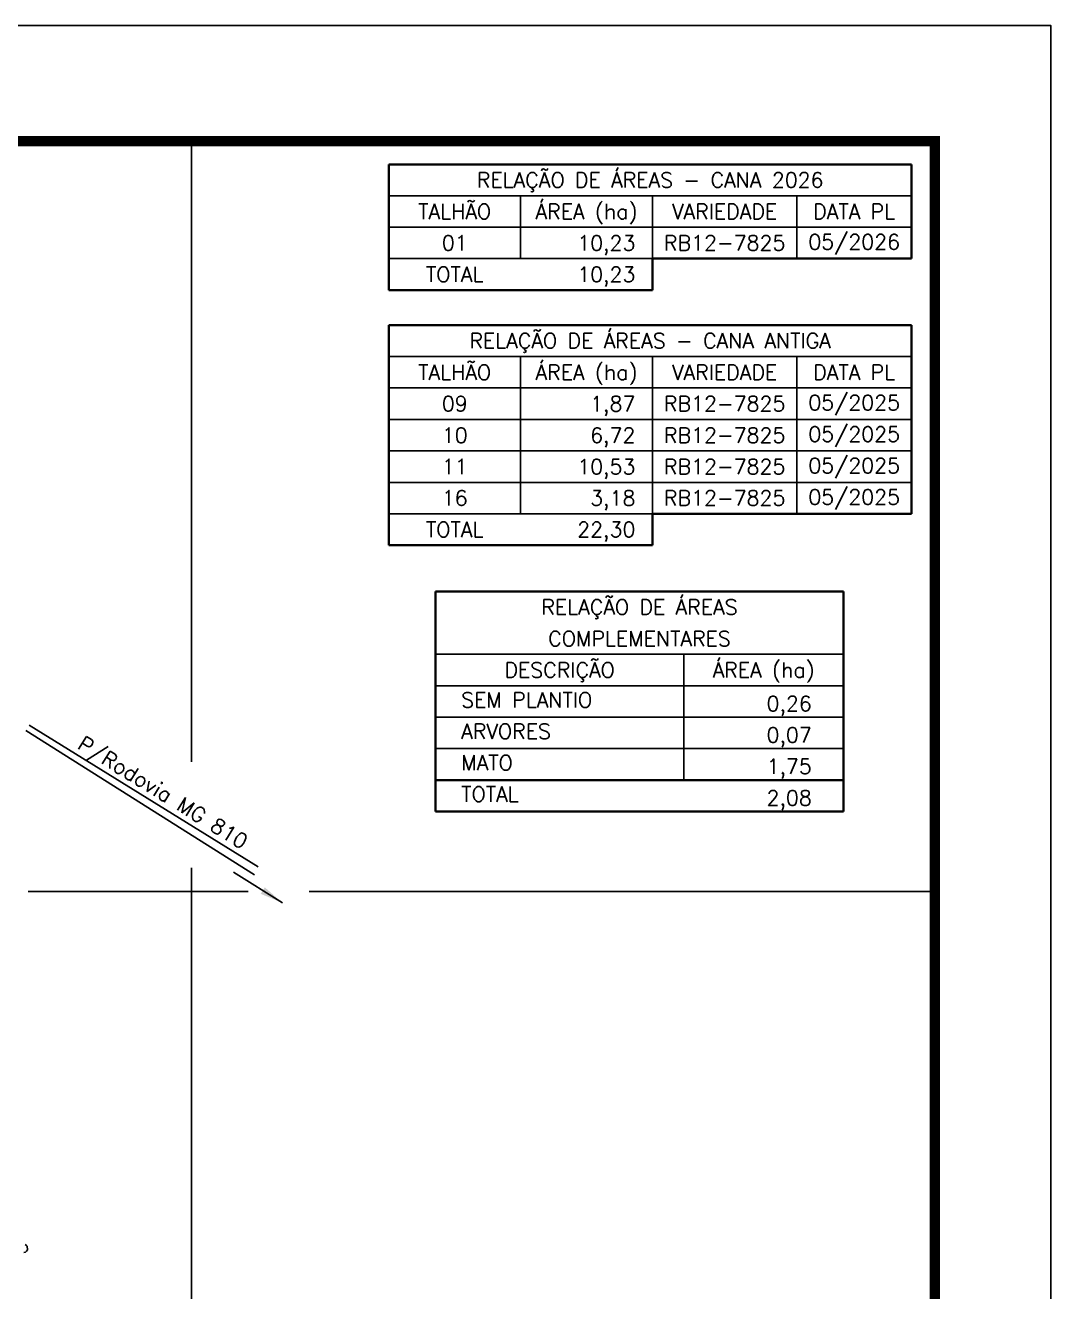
# Model space of a CAD drawing. Extents: x 727942 to 730042, y 7814028 to 7816998.
# Drawn here: x 729157 to 730042, y 7815904 to 7816998 of the extents above; entities that cross this region are included whole.
import ezdxf
from ezdxf.enums import TextEntityAlignment as Align

# ---------------------------------------------------------------- set-up
doc = ezdxf.new("R2010")
doc.units = 0
doc.header["$MEASUREMENT"] = 0
doc.linetypes.add('CONTINUO', pattern=[0])
doc.linetypes.add('LIN0', pattern=[0])
for name, color, linetype in [('_SIMBOLO ARVORE', 118, 'Continuous'), ('ESTRADA', 1, 'Continuous'), ('MARGEM', 5, 'Continuous'), ('QUADRO_DE_AREAS_CANA_2023', 7, 'Continuous'), ('QUADRO_DE_AREAS_CANA_ANTIGA', 7, 'Continuous'), ('QUADRO_DE_AREAS_COMPLEMENTARES', 7, 'Continuous')]:
    doc.layers.add(name, color=color, linetype=linetype)
doc.layers.add('TEXTO_DIVERSOS', color=7, linetype='Continuous', lineweight=5)
doc.styles.add('Simplex', font='simplex.shx')
doc.styles.get("Standard").update_dxf_attribs({"font": 'arial.ttf'})
doc.dimstyles.new('ISO-25', dxfattribs={"dimtxt": 2.5, "dimasz": 2.5, "dimexe": 1.25, "dimexo": 0.625, "dimtad": 1, "dimtxsty": 'Standard', "dimcen": 2.5, "dimadec": 0, "dimazin": 0, "dimtfac": 1, "dimtmove": 0, "dimatfit": 3, "dimfxl": 1, "dimarcsym": 0})

msp = doc.modelspace()

# ---------------------------------------------------------------- linework, layer by layer
at = {"color": 8}
for p, q in [((729300, 7816361.9), (729300, 7816897.6)), ((729300, 7814362), (729300, 7816270.4)), ((729159, 7816250), (729348.9, 7816250)), ((729401.4, 7816250), (729941.6, 7816250))]:
    msp.add_line(p, q, dxfattribs=at)
at = {"layer": '_SIMBOLO ARVORE', "linetype": 'CONTINUO'}
msp.add_polyline3d([(729156.3, 7815945.3, 0), (729157.5, 7815944.4, 0), (729158.1, 7815943.6, 0), (729158.3, 7815940.7, 0), (729157.6, 7815939.5, 0), (729156.6, 7815938.6, 0), (729155.2, 7815938.2, 0)], dxfattribs=at)
at = {"layer": 'ESTRADA'}
for points in [[(729159.8, 7816393.5), (729357.5, 7816271.2)], [(729157, 7816389), (729354.3, 7816264.4)]]:
    msp.add_lwpolyline(points, dxfattribs=at)
at = {"layer": 'MARGEM', "color": 174, "linetype": 'LIN0', "flags": 128}
msp.add_lwpolyline([(730041.6, 7814027.6), (730041.6, 7816997.6), (727941.6, 7816997.6), (727941.6, 7814027.6)], close=True, dxfattribs=at)
at = {"layer": 'MARGEM', "color": 174, "linetype": 'LIN0', "const_width": 9.09, "flags": 128}
msp.add_lwpolyline([(729941.6, 7814362), (729941.6, 7816897.6), (728041.6, 7816897.6), (728041.6, 7814362)], close=True, dxfattribs=at)
at = {"layer": 'QUADRO_DE_AREAS_CANA_2023', "color": 174, "linetype": 'ByBlock', "lineweight": 40}
for p, q in [((729470.2, 7816823.3), (729470.2, 7816877.6)), ((729470.2, 7816877.6), (729921.6, 7816877.6)), ((729921.6, 7816823.3), (729921.6, 7816877.6)), ((729470.2, 7816823.3), (729470.2, 7816769.1)), ((729921.6, 7816823.3), (729921.6, 7816796.2)), ((729697.9, 7816796.2), (729697.9, 7816769.1)), ((729921.6, 7816796.2), (729697.9, 7816796.2)), ((729697.9, 7816769.1), (729470.2, 7816769.1))]:
    msp.add_line(p, q, dxfattribs=at)
at = {"layer": 'QUADRO_DE_AREAS_CANA_2023', "linetype": 'Continuous'}
for p, q in [((729921.6, 7816850.5), (729470.2, 7816850.5)), ((729584.1, 7816850.5), (729584.1, 7816796.2)), ((729697.9, 7816850.5), (729697.9, 7816796.2)), ((729822.5, 7816850.5), (729822.5, 7816796.2)), ((729921.6, 7816823.3), (729470.2, 7816823.3)), ((729697.9, 7816796.2), (729470.2, 7816796.2))]:
    msp.add_line(p, q, dxfattribs=at)
at = {"layer": 'QUADRO_DE_AREAS_CANA_ANTIGA', "color": 174, "linetype": 'ByBlock', "lineweight": 40}
for p, q in [((729470.2, 7816684.6), (729470.2, 7816738.8)), ((729470.2, 7816738.8), (729921.6, 7816738.8)), ((729921.6, 7816684.6), (729921.6, 7816738.8)), ((729470.2, 7816684.6), (729470.2, 7816548.9)), ((729921.6, 7816684.6), (729921.6, 7816576)), ((729697.9, 7816576), (729697.9, 7816548.9)), ((729921.6, 7816576), (729697.9, 7816576)), ((729697.9, 7816548.9), (729470.2, 7816548.9))]:
    msp.add_line(p, q, dxfattribs=at)
at = {"layer": 'QUADRO_DE_AREAS_CANA_ANTIGA', "linetype": 'Continuous'}
for p, q in [((729921.6, 7816711.7), (729470.2, 7816711.7)), ((729584.1, 7816711.7), (729584.1, 7816576)), ((729697.9, 7816711.7), (729697.9, 7816576)), ((729822.5, 7816711.7), (729822.5, 7816576)), ((729921.6, 7816684.6), (729470.2, 7816684.6)), ((729921.6, 7816657.4), (729470.2, 7816657.4)), ((729921.6, 7816630.3), (729470.2, 7816630.3)), ((729921.6, 7816603.1), (729470.2, 7816603.1)), ((729697.9, 7816576), (729470.2, 7816576))]:
    msp.add_line(p, q, dxfattribs=at)
at = {"layer": 'QUADRO_DE_AREAS_COMPLEMENTARES', "color": 174, "linetype": 'ByBlock', "lineweight": 40}
for p, q in [((729510.6, 7816427.5), (729510.6, 7816508.9)), ((729510.6, 7816508.9), (729862.8, 7816508.9)), ((729862.8, 7816427.5), (729862.8, 7816508.9)), ((729510.6, 7816427.5), (729510.6, 7816319)), ((729862.8, 7816427.5), (729862.8, 7816319)), ((729862.8, 7816346.1), (729510.6, 7816346.1)), ((729862.8, 7816319), (729510.6, 7816319))]:
    msp.add_line(p, q, dxfattribs=at)
at = {"layer": 'QUADRO_DE_AREAS_COMPLEMENTARES', "linetype": 'Continuous'}
for p, q in [((729862.8, 7816454.7), (729510.6, 7816454.7)), ((729725, 7816454.7), (729725, 7816346.1)), ((729862.8, 7816427.5), (729510.6, 7816427.5)), ((729862.8, 7816400.4), (729510.6, 7816400.4)), ((729862.8, 7816373.2), (729510.6, 7816373.2))]:
    msp.add_line(p, q, dxfattribs=at)

# ---------------------------------------------------------------- texts
at = {"layer": 'QUADRO_DE_AREAS_CANA_2023', "linetype": 'Continuous', "style": 'Simplex'}
for s, p in [('RELAÇÃO DE ÁREAS - CANA 2026', (729695.9, 7816864.1)), ('TALHÃO', (729527.2, 7816836.9)), ('ÁREA (ha)', (729641, 7816836.9)), ('VARIEDADE', (729760.2, 7816836.9)), ('DATA PL', (729872, 7816836.9)), ('01', (729527.2, 7816809.8)), ('TOTAL', (729527.2, 7816782.6))]:
    msp.add_text(s, height=13, dxfattribs=at).set_placement(p, align=Align.MIDDLE_CENTER)
for p in [(729683.1, 7816803.2), (729683.1, 7816776.1)]:
    msp.add_text('10,23', height=13, dxfattribs=at).set_placement(p, align=Align.RIGHT)
at = {"layer": 'QUADRO_DE_AREAS_CANA_ANTIGA', "linetype": 'Continuous', "style": 'Simplex'}
for s, p in [('RB12-7825', (729760.2, 7816809.8)), ('05/2026', (729872, 7816810.7)), ('RELAÇÃO DE ÁREAS - CANA ANTIGA', (729695.9, 7816725.3)), ('TALHÃO', (729527.2, 7816698.1)), ('ÁREA (ha)', (729641, 7816698.1)), ('VARIEDADE', (729760.2, 7816698.1)), ('DATA PL', (729872, 7816698.1)), ('09', (729527.2, 7816671)), ('RB12-7825', (729760.2, 7816671)), ('05/2025', (729872, 7816671.9)), ('05/2025', (729872, 7816644.7)), ('10', (729527.2, 7816643.8)), ('RB12-7825', (729760.2, 7816643.8)), ('11', (729527.2, 7816616.7)), ('RB12-7825', (729760.2, 7816616.7)), ('05/2025', (729872, 7816617.6)), ('05/2025', (729872, 7816590.4)), ('16', (729527.2, 7816589.6)), ('RB12-7825', (729760.2, 7816589.6)), ('TOTAL', (729527.2, 7816562.4))]:
    msp.add_text(s, height=13, dxfattribs=at).set_placement(p, align=Align.MIDDLE_CENTER)
for s, p in [('1,87', (729683.1, 7816664.4)), ('6,72', (729683.1, 7816637.3)), ('10,53', (729683.1, 7816610.1)), ('3,18', (729683.1, 7816583)), ('22,30', (729683.1, 7816555.9))]:
    msp.add_text(s, height=13, dxfattribs=at).set_placement(p, align=Align.RIGHT)
at = {"layer": 'QUADRO_DE_AREAS_COMPLEMENTARES', "linetype": 'Continuous', "style": 'Simplex'}
for s, p in [('RELAÇÃO DE ÁREAS', (729686.7, 7816495.4)), ('COMPLEMENTARES', (729686.7, 7816468.2)), ('DESCRIÇÃO', (729617.8, 7816441.1)), ('ÁREA (ha)', (729793.9, 7816441.1))]:
    msp.add_text(s, height=13, dxfattribs=at).set_placement(p, align=Align.MIDDLE_CENTER)
for s, p in [('SEM PLANTIO', (729532.8, 7816415.3)), ('ARVORES', (729532.8, 7816388.2)), ('MATO', (729532.8, 7816361)), ('TOTAL', (729532.8, 7816333.9))]:
    msp.add_text(s, height=13, dxfattribs=at).set_placement(p, align=Align.MIDDLE_LEFT)
for s, p in [('0,26', (729835.4, 7816405.6)), ('0,07', (729835.4, 7816378.5)), ('1,75', (729835.4, 7816351.4)), ('2,08', (729835.4, 7816324.2))]:
    msp.add_text(s, height=13, dxfattribs=at).set_placement(p, align=Align.RIGHT)
at = {"layer": 'TEXTO_DIVERSOS', "linetype": 'Continuous', "style": 'Simplex'}
msp.add_text('P/Rodovia MG 810', height=13, rotation=328.3471, dxfattribs=at).set_placement((729200.6, 7816373.8))

# ---------------------------------------------------------------- leaders
msp.add_leader([(729378.5, 7816240.1), (729336.1, 7816266.5)], dimstyle='ISO-25', override={"dimasz": 20, "dimzin": 0})

doc.saveas('drawing.dxf')
